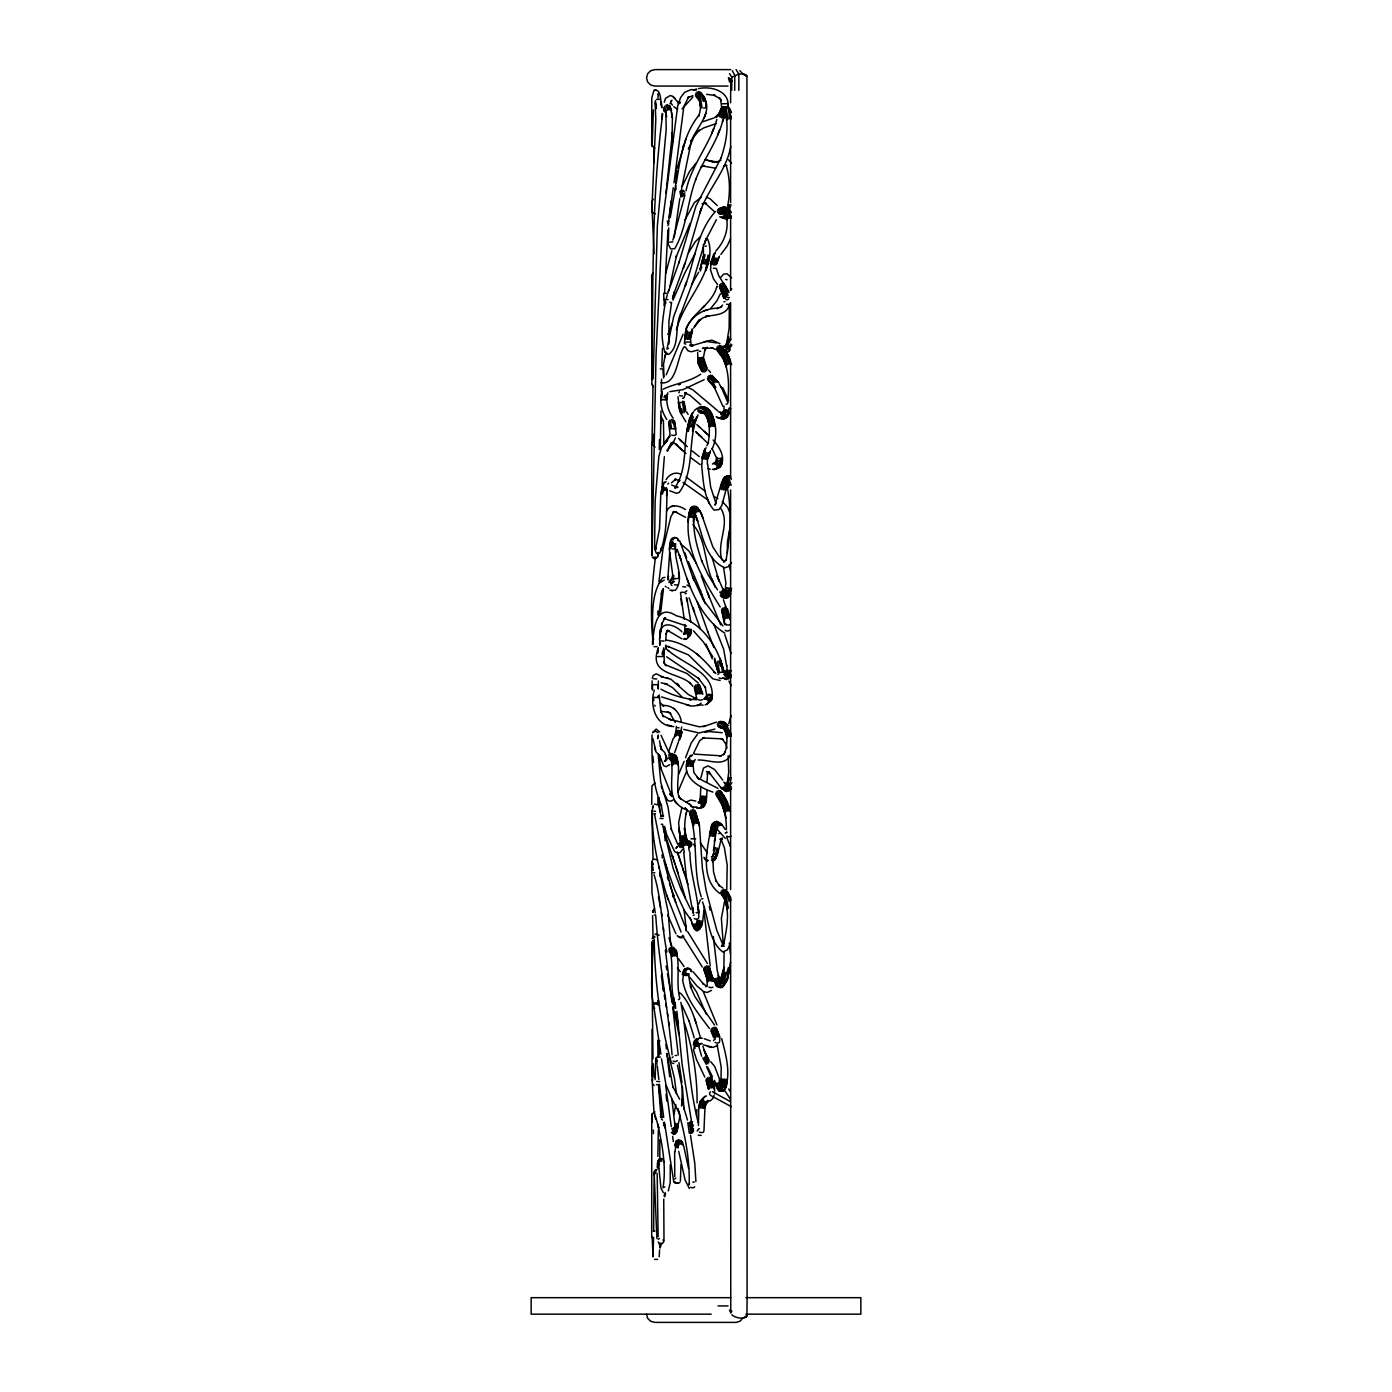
<?xml version="1.0" encoding="UTF-8"?>
<svg xmlns="http://www.w3.org/2000/svg" width="1392" height="1392" viewBox="0 0 1392 1392"><rect width="100%" height="100%" fill="white"/><g stroke="black" fill="none" stroke-linecap="round" stroke-linejoin="round"><path stroke-width="1.5" d="M651.734 804.332L651.926 785.975L655.006 782.948M651.7 1235.852L651.752 1114.87L654.832 1111.79M657.929 804.332L657.929 798.068M652.169 1113.322L652.343 1122.283M653.614 1230.928L654.118 1172.412L656.885 1238.549M657.929 614.951L657.929 611.018M695.896 1181.512L694.782 1163.242L690.502 1135.211M723.962 411.388L723.979 406.064M734.715 90.323L734.802 75.325L732.296 70.696M659.269 449.599L659.425 439.681M657.894 1156.439L658.329 1129.991M726.363 829.789C726.641 817.104 723.596 803.758 715.714 793.579M653.579 1237.366L653.022 1256.715L652.152 1236.827M657.929 1040.329L657.929 1057.363M716.828 462.214L716.88 457.359M698.401 1125.467L698.819 1106.866L699.88 1102.168L703.499 1098.845M706.962 782.269L707.641 773.447L707.24 774.335L708.598 771.568L707.519 772.49L709.398 771.62L707.936 772.021M731.705 90.323L731.844 77.204L729.53 73.724M654.797 148.231L651.7 145.081L651.787 97.788L653.962 90.48C659.251 88.322 660.347 95.926 660.73 99.458M653.909 162.812L654.205 146.108M653.022 385.306L651.978 443.961L655.075 447.058M658.138 1236.705L657.181 1173.578M729.286 407.873L727.842 413.772L725.737 414.677L721.213 413.337M653.109 379.007L657.355 225.817L666.211 129.526L665.863 111.986L664.315 107.758L663.462 109.933M659.808 1158.388L659.825 1139.543M684.29 343.302L686.552 329.347M730.765 79.257L731.844 80.945L729.53 81.971L728.503 77.848L730.765 79.257L730.609 102.817M660.974 410.901L660.313 448.781M652.152 680.862L652.135 689.144M658.329 680.966L658.312 689.057M652.117 1066.429L652.135 1080.436M663.845 442.934L663.427 420.906L660.713 416.086M696.644 698.123L694.26 687.509M707.084 790.604L706.162 802.21L704.665 805.063L700.994 805.237M662 119.381L662.122 113.378M661.304 391.865L661.565 379.285M676.164 434.217L674.65 421.985M674.772 1176.64L674.633 1151.741M686.447 931.022L684.116 909.95L674.615 889.61L666.49 867.059L660.469 844.735L654.518 814.198M710.703 268.83L710.807 264.097L713.783 256.546M651.926 383.6L651.7 275.407L653.248 272.728M722.187 457.742L720.638 463.936L716.393 465.189M686.03 930.343L686.152 925.784M726.868 671.466L727.007 665.55M652.013 554.799L656.067 354.299L662.453 222.146L677.713 105.966L680.601 97.51L684.673 92.324L691.145 89.54L696.174 90.149M677.991 396.755L679.661 410.849M727.755 108.385C731.2 91.489 711.608 85.712 698.61 88.601M661.879 366.809L662.435 348.348M715.331 464.058L719.56 462.753L721.073 458.229A3.097 0.974 -7.2 0 1 716.88 458.351M655.127 1079.653L655.771 1059.364L656.746 1061.992M729.791 118.825L727.494 103.252M652.048 734.872C651.682 758.657 651.752 783.487 661.513 805.655L661.113 804.298L663.184 816.582M658.12 737.864L658.225 734.941M659.599 1249.859L659.182 1256.732M652.03 1029.454L652.082 1076.347M719.629 1041.738L719.821 1037.023L716.828 1029.28M653.248 439.524L653.457 434.356M664.541 293.486L667.951 229.837M664.054 305.718L664.297 299.611M660.156 629.706L659.651 638.719M673.78 997.472L674.163 1007.077M675.05 1151.828L675.955 1144.189L678.078 1148.069M652.135 146.682L653.405 109.951M657.964 97.823L658.381 93.577L658.19 94.708M657.72 738.769L657.824 736.385M665.654 640.825L666.403 632.908L665.985 634.213L667.638 630.506L666.507 631.603L668.995 630.767L667.481 630.35L681.889 638.824M707.275 464.075L707.467 460.021M674.198 237.44L679.783 198.586M653.422 693.529C650.447 708.232 656.659 726.293 673.745 726.554M652.831 940.4C653.631 962.829 648.776 987.45 654.362 1008.8M666.49 399.626L666.751 394.615M657.25 1167.383L657.511 1162.633L659.495 1158.753L662.557 1158.718L664.21 1162.39M693.32 521.913L693.529 517.894M701.933 464.058L702.247 458.525L704.996 451.199M660.73 612.236L663.445 588.955M707.275 985.397L706.753 976.888L703.673 968.867M658.99 614.063L661.635 592.766M675.625 545.942C673.328 560.489 685.386 577.541 675.398 590.312L669.952 590.243M657.668 1167.801L658.364 1162.964L659.495 1164.077M696.557 1115.74L696.94 1109.372M671.118 201.092L668.369 224.182L667.69 222.285M662.174 484.207L664.349 456.715M659.182 694.991L659.025 697.479L653.666 697.409L653.735 700.628M687.961 521.948L688.309 516.606L690.815 510.725L694.173 512.674L697.218 519.668L693.773 511.299L690.415 509.194C680.758 544.081 702.595 578.045 720.151 606.947M655.893 1062.235L656.171 1057.972L657.772 1056.754M658.799 1168.114L659.042 1164.617M697.67 352.385L698.001 362.929L701.22 369.767M664.001 1241.003L663.74 1199.104M686.708 766.487L687.143 760.745L690.067 756.204M675.033 548.918L675.294 545.368M658.938 581.56L663.044 548.552L670.979 516.31L674.233 511.421L672.788 512.186L676.651 512.152L675.137 511.751L685.525 517.302M698.819 917.432C698.366 895.578 690.049 874.35 689.945 852.217M730.556 962.116L727.529 979.498L723.683 984.927L719.908 980.681L717.298 970.868L713.313 936.485M668.195 580.064L668.525 576.288M652.883 807.83L653.092 805.376M666.577 492.472L666.89 489.01M657.894 697.705L658.051 695.913M667.795 579.194L669.709 552.311M670.805 548.9L671.988 543.68L674.424 543.75M692.833 762.52L693.877 772.612L698.871 779.015L697.114 777.345M667.307 490.036C665.863 511.055 668.003 533.954 659.547 553.424L656.467 553.459L654.553 548.639L655.145 500.789L658.868 456.385L661.565 447.406L667.568 440.359L664.367 443.474M726.763 889.853L727.198 865.093L724.397 847.832L721.508 840.368M652.674 806.89C650.708 837.201 658.346 867.077 666.855 895.909M654.292 1173.265L654.536 1170.863L657.198 1169.297M668.769 227.888L668.212 244.139L670.544 248.855L674.685 248.75C686.952 227.627 687.248 201.44 696.035 178.715L695.617 179.846C703.291 159.419 717.402 141.984 722.831 120.547M681.523 1105.996L682.132 1100.028M665.933 193.297L666.455 188.268M659.443 639.955L661.983 622.972L661.583 624.434L664.941 617.822M673.867 575.522L672.545 583.335L670.561 583.022M655.893 1063.592L656.641 1060.895M713.922 847.745L716.201 830.241M669.865 286.526L676.495 255.797L676.077 257.068L690.101 223.381M672.736 575.07L670.457 582.865M685.108 634.439L685.473 631.168M681.941 1105.213L682.219 1087.587L677.452 1065.106M666.646 186.632L672.092 135.964L672.423 117.015L670.422 107.915M661.235 493.568L663.358 486.295M658.886 1055.728L659.86 1049.498M669.169 217.309L673.276 187.746M687.526 637.988L690.362 635.117L690.797 631.516M703.952 1131.035L704.961 1107.545L707.449 1100.341M662.105 393.866L661.13 399.678L665.359 399.73L666.298 395.119M662.366 494.125L664.471 487.426M686.708 766.209L687.143 762.746L690.067 759.249M657.024 1064.132L656.171 1060.791M700.524 802.314L700.976 798.677M727.181 1080.088L726.38 1086.369L723.77 1091.015L719.038 1090.928L715.558 1083.046M681.558 188.651L691.598 139.966L691.198 141.149C696.783 126.568 716.08 109.672 701.324 94.308M727.755 401.662C729.425 383.879 729.425 362.616 716.532 348.713M663.166 651.613L663.671 647.854M662.731 113.935C650.864 202.031 653.561 291.137 651.7 379.772M706.283 799.217L704.282 806.455L700.594 806.786M720.969 1082.819L721.213 1067.299L717.124 1044.713M657.824 651.334L658.346 647.593M684.707 633.238L684.986 624.416M700.837 777.919L703.482 768.106L707.936 765.844L714.583 769.48L722.744 780.042M655.319 558.035C651.908 585.754 649.751 614.272 653.248 641.99M728.138 340.901L728.712 336.899M691.424 629.532L690.78 634.039L687.944 636.44M658.19 554.851L657.668 557.078M700.106 801.253L700.82 786.393M680.392 1180.921L681.001 1164.512M664.071 649.229L664.245 663.41L663.827 662L666.124 665.741L665.011 664.645L687.022 673.519L698.14 682.915M674.024 182.857L683.803 106.662L688.779 96.657L687.665 97.701L692.903 95.665M703.047 261.592L703.639 257.764M721.143 1083.759L721.839 1079.131M708.946 258.373C703.952 284.42 683.246 303.943 676.425 329.643M657.929 648.933C648.863 675.503 677.921 671.918 690.641 683.542L689.545 682.515L692.972 686.308M692.52 430.111L693.373 424.56M727.181 1079.513L724.832 1087.204L723.005 1086.456L719.647 1079.374M687.196 429.554L689.336 419.183L692.433 412.832M675.677 736.42L676.355 726.38M704.387 906.853L702.577 922.235L701.516 926.672L700.089 927.577L697.305 921.382M680.166 1115.062L676.808 1131.418L674.981 1125.797L671.866 1098.914L665.968 1084.716L661.496 1058.86M653.84 692.242L654.17 690.154M690.101 338.012L690.658 334.654M670.248 217.57L675.433 187.99M681.732 732.279L679.766 739.709M714.844 834.956L715.801 829.267M727.738 784.357L728.677 778.667M723.649 972.208L724.292 968.293M722.97 1078.991L720.865 1085.638M663.671 650.569L663.01 656.519L657.65 656.589M701.22 796.137L699.149 803.027M726.05 1079.218L723.77 1086.004L721.943 1085.499L719.09 1080.157M684.777 337.543C685.316 319.638 701.603 307.736 718.516 308.258L717.071 308.624L721.595 306.553L720.534 307.51L722.57 305.109M691.163 760.415L688.257 763.634L687.839 766.07L692.068 766.07L695.217 759.493M729.617 968.919L727.129 980.438L723.301 986.441L721.265 985.362L718.046 977.149M709.555 834.295L712.06 824.029L713.974 822.689L718.063 826.883M676.756 170.259L675.329 190.53M692.52 431.398L694.556 422.281L697.601 416.225M706.562 796.537L704.282 803.567L700.594 803.706M675.259 1145.338L675.955 1141.283L678.565 1140.031L681.106 1140.761L682.237 1144.328M724.519 1079.026L722.326 1085.429L723.77 1086.004M676.321 182.926C680.166 159.28 683.402 134.363 698.958 115.171L698.54 116.336C701.342 109.376 701.481 99.98 695.408 94.691M703.917 254.945L700.298 268.604M657.824 653.266L658.346 650.325M675.799 1104.587L674.041 1114.418M709.259 255.449L705.5 269.422M687.196 430.841L689.336 421.567L692.433 415.686M678.217 1126.372L676.408 1132.966L674.563 1126.928M727.337 783.4L728.712 772.195L728.155 755.682M691.006 629.323L690.362 632.838L687.526 634.891M688.327 431.433L690.432 422.576L693.529 416.852M705.048 254.701L702.89 263.941M708.128 254.997L705.918 264.428M653.474 638.563L653.144 640.337L653.561 638.824M675.973 731.339L674.111 737.847M706.249 699.619L707.066 695.2M682.724 974.243L684.603 969.163L688.953 968.345L690.554 969.267M724.292 967.353L720.256 981.047M662.035 654.188L662.54 651.508M714.844 836.122L717.158 827.509M729.617 967.979L727.129 978.385L723.301 983.378L721.265 982.439L718.046 975.305M704.561 1106.936L705.483 1101.925M690.937 766L694.138 760.554M702.351 795.963L701.62 799.774L698.436 802.958M709.555 835.461L712.06 826.691L713.974 825.787L725.267 838.384M654.292 1175.231L654.536 1173.943M705.431 796.189L703.186 802.401L699.515 802.61M728.486 967.51L724.258 980.786L722.239 982.195L720.203 981.499M707.884 456.298L708.545 452.922M682.132 731.774L680.166 738.299M713.731 836.418L716.08 828.31M728.677 777.78L726.206 785.801M671.605 302.342L668.926 321.187L668.995 343.928M688.657 513.613L690.815 507.715L692.503 507.784L695.756 513.23M703.882 795.98L701.707 801.862L698.036 802.244M710.668 836.035L713.139 827.84L715.036 826.935L717.106 827.962M690.415 1124.649L691.319 1120.09M665.48 301.838C662.731 318.229 659.791 335.855 664.871 352.037L668.525 354.438C680.497 346.156 674.163 325.885 680.879 313.618L680.479 314.853L692.624 282.698L703.256 247.393M712.199 836.383L714.618 828.431L716.497 827.37M699.236 1106.344L700.28 1101.089L703.9 1097.331M712.408 695.548L711.399 700.472L707.658 703.43M660.678 423.551L661.826 420.314L660.713 421.445M702.247 457.411L704.996 448.555M691.928 1124.579L692.537 1121.587M664.61 357.379L665.306 354.89L663.497 364.373L664.001 376.571M690.101 339.109L692.172 331.331M729.512 530.439L727.424 541.697L727.32 553.268M678.217 1124.458L676.408 1129.869L674.563 1124.753M677.051 168.536L685.978 138.939M684.777 338.639L686.952 330.67M652.309 678.461L653.248 675.398L656.258 673.832L663.392 677.278L661.113 676.669L670.892 679.209L688.361 694.521L695.13 698.071M694.66 513.648C691.894 529.917 696.887 546.36 701.968 561.707L701.568 560.576L708.11 574.826L717.524 589.877M729.808 777.589L727.268 784.966M665.602 273.685L671.901 250.682M662.105 391.03L661.13 399.608L662.261 399.591M702.16 922.913L699.689 929.125L696.905 922.565M724.919 592.487L725.911 582.813L723.544 567.501M677.086 1123.657L676.268 1127.485L675.294 1128.738L673.78 1128.303M716.114 263.662L716.845 260.356M707.971 458.594L710.529 450.712M731.339 777.641L730.348 782.2L728.729 784.844L726.624 785.471M674.737 1126.998L675.555 1123.24M694.782 1044.052L695.774 1039.493L699.341 1038.241M674.842 1145.912L675.555 1142.71L677.66 1146.921M662.853 486.139L664.471 482.084M684.151 397.329L685.891 392.648L684.794 393.675L686.291 392.735L684.794 393.118L689.875 395.224L700.715 404.741M667.829 392.753C665.185 401.644 668.038 410.866 673.171 418.244M688.97 339.404L691.076 332.114M710.807 263.071L713.783 253.953M695.652 431.624L708.058 443.509C710.146 433.173 711.382 411.127 697.514 409.77M686.43 633.76L689.249 631.846L689.875 629.132L685.647 629.132L683.872 634.195M685.891 339.143L688.048 331.731M701.829 457.916L704.596 449.825M730.765 146.386C726.38 171.268 707.223 189.625 699.689 213.272L701.568 208.121L699.689 213.272M683.437 633.743L686.221 631.463L686.778 629.027M705.848 698.332L706.649 694.852L705.135 686.656L705.535 687.752L698.245 677.921M687.439 339.422L689.562 332.253M718.307 850.39L715.384 859.49L713.417 860.743L711.382 860.03M661.705 392.422C659.251 401.644 661.583 411.649 666.82 419.497M661.722 486.904L663.358 483.215M693.634 517.163L694.556 513.352M716.532 264.236L719.299 256.18M652.709 911.83L654.501 908.158M724.64 901.163L721.369 918.372L723.214 943.602M704.561 1108.084L705.483 1104.221L708.98 1100.637M668.491 752.202L673.241 738.439M674.598 752.741L678.496 741.692M707.554 459.116L710.129 451.965M682.324 974.574L683.089 971.442L686.065 972.121M684.864 195.211L672.893 240.172M665.167 1194.649L664.645 1196.755L663.984 1195.658M667.429 394.145L666.49 399.695L665.359 399.73M710.39 263.54L715.401 252.265M693.773 423.011L694.556 419.914M688.327 629.027L687.735 631.342L684.934 633.325M699.236 1107.493L700.28 1103.386L703.9 1100.376M725.841 488.018L726.746 484.52M718.307 848.789L715.384 856.706L711.382 856.985M693.651 1044.313L694.678 1040.381L698.262 1039.389M722.413 977.671L723.318 974.174M727.129 208.8C730.104 195.037 730.469 180.142 726.467 166.57M725.319 591.443L726.259 587.859M675.833 552.902L676.773 549.353M713.348 850.599L714.148 847.537M720.604 487.096L723.77 477.839L725.702 477.526L728.468 486.313M651.717 145.151L652.135 143.602M727.598 483.877L721.822 505.557L718.916 509.594L714.026 510.116C703.308 497.953 703.273 479.509 701.516 464.075M717.193 848.024L715.94 852.687L712.356 856.498M653.022 1256.715L653.422 1255.166M653.092 643.017L652.674 644.548C653.561 630.524 655.336 602.162 676.321 615.769C701.916 621.772 719.142 647.993 723.753 672.353L718.394 672.353L714.67 660.574M715.679 847.571L712.826 854.966M702.16 921.469L701.098 925.367L699.689 926.045L696.905 920.321M660.904 1245.196L660.086 1247.998L659.704 1246.153M652.361 209.183L652.239 212.228L654.919 213.759M652.778 732.401L656.171 729.095L659.617 732.035M672.493 298.584L674.441 291.902L673.032 296.426M726.433 344.938L729.13 328.286L729.373 304.97M692.503 517.511L694.886 512.082M678.652 735.707L680.601 730.748L677.521 730.522L675.625 735.481M652.326 554.12L651.908 555.617L651.717 443.926L653.3 440.081M706.44 459.395L709.05 452.783M731.583 588.398L730.452 592.487L728.538 593.827L726.38 593.044L722.274 587.702L717.071 575.731L719.09 581.09L711.938 557.044M703.43 1108.38L704.387 1104.9L707.902 1101.698M666.385 298.097L667.325 294.652M666.437 495.569L667.22 492.768M703.36 459.047L706.075 452.348M725.841 489.653L727.198 484.834M686.065 190.669C691.354 164.813 709.972 144.681 716.863 119.416M716.114 264.689L718.898 257.416M661.217 594.21L662.192 590.8M720.151 417.548L724.675 418.818L726.763 417.252L728.138 412.38M728.816 723.562L731.078 715.558M697.984 920.408L697.009 923.87L698.506 923.749L699.515 920.408M689.44 517.18L691.894 511.891L695.269 513.578M700.367 1108.032L701.394 1104.413L704.978 1101.559M727.529 207.947L728.399 204.937M720.604 488.731L723.77 480.605L725.702 480.536L728.468 487.531M704.891 459.377L707.571 452.922M651.7 1115.009L652.169 1116.401M724.745 490.071L726.102 485.356M704.404 263.906L705.692 259.521M690.971 517.528L691.946 514.205L695.078 512.273M701.899 1108.363L702.89 1104.97L706.44 1102.029M721.717 489.532L724.832 481.789L726.746 481.562M701.046 920.791L700.002 924.305L698.61 924.932L697.131 923.227M723.231 490.019L726.293 482.38L728.19 481.858M728.138 339.491L724.988 346.921M679.052 730.487L677.138 735.22M714.218 841.603L715.14 838.436M692.242 1132.67L689.475 1133.262L692.242 1132.67L693.46 1128.599M692.259 426.996L696.522 417.148M690.919 332.984L692.172 328.825M664.088 397.66L664.767 395.415M668.334 1190.926L670.231 1182.539L670.248 1164.791M728.19 208.922L729.512 204.624M724.432 972.295L721.334 980.264L719.351 982.056M690.745 427.048L693.407 419.914M667.742 293.364L679.296 261.661L678.896 262.879L695.948 206.068L721.195 157.696L720.795 158.688C725.876 143.585 729.773 126.376 724.466 110.873L722.518 109.568L716.41 117.45M724.606 592.47L727.39 587.685M668.351 291.433L668.752 290.11M674.441 291.902L674.041 293.225L686.204 259.782L700.089 212.141M725.945 972.347L722.796 980.177L720.795 981.725L718.742 981.273M670.7 579.229L668.926 582.448M729.686 208.957L731.026 204.694M692.59 330.13L690.519 338.587L691.215 346.19L690.815 344.903M665.933 490.367L666.646 488.087M730.452 587.998L729.373 591.443L727.477 592.644L723.196 589.964M711.66 827.909L713.139 823.229L715.036 821.593L719.142 825.717M711.921 264.602L714.879 257.677M661.461 628.784L660.26 632.542C661.896 619.579 676.234 625.687 681.923 631.829M729.251 339.161L727.912 343.354L723.84 347.13M712.408 694.939L711.399 698.018L707.658 700.35M678.931 392.892L679.331 391.657M675.398 437.906L672.823 443.404L666.872 450.573M689.527 1183.548L689.127 1184.801C690.067 1159.24 684.69 1133.314 677.852 1108.711L679.487 1113.478L671.831 1098.862M686.587 281.897L685.229 285.795C694.782 260.948 696.887 231.855 715.488 211.445M729.251 412.119L727.842 416.452L725.737 417.739L721.213 416.365M725.841 673.624L726.868 670.492M664.245 102.208L665.55 98.258L670.335 95.491L673.015 96.518L679.018 103.46L680.497 102.26L679.4 103.304M665.585 1193.623L665.063 1195.223L664.402 1194.145M730.783 339.23L727.494 345.86L722.97 346.26M723.875 591.757L727.894 590.834L728.921 587.737M664.384 490.558L666.002 487.844M682.793 147.152L683.194 145.934M688.849 147.883L688.431 149.083L694.225 136.399L699.323 130.187L698.227 131.196L703.9 127.838L716.393 123.523M661.774 592.261L663.01 588.903M693.251 1044.783L694.277 1041.721L697.862 1040.938M683.315 268.395L684.968 263.558M722.378 414.172L723.544 410.762M704.143 118.407L705.935 113.152M722.048 107.027L718.916 113.709L714.618 117.798M700.298 271.005L701.794 266.655M663.88 108.663L664.732 106.244L666.664 116.876M699.898 269.735L703.517 255.362L703.308 244.888M704.683 243.026L706.179 238.832L704.282 244.105L706.179 238.832M681.906 807.482L678.635 822.481L680.183 839.15M669.97 103.895L671.866 100.276L670.753 101.39M664.906 356.317L666.472 352.246M667.534 451.269L671.275 442.552M714.009 1095.469L712.895 1098.549L709.937 1101.037M685.647 284.612L673.676 316.68L666.942 349.148L668.525 348.261M705.901 270.674C709.642 260.756 711.956 249.151 707.623 239.059M685.543 757.753L691.25 742.928L697.444 734.297M687.126 810.736L685.873 814.076L686.291 812.963C684.151 823.142 683.524 834.922 688.918 844.196L692.102 844.144M713.626 128.551L711.973 132.936L712.373 131.875M717.541 135.076L719.612 129.665M729.599 303.421C727.825 315.549 714.548 314.592 705.553 316.558L709.067 315.671L703.047 317.811L697.496 322.022L700.367 319.325L693.634 328.112M676.39 1147.112L677.069 1145.32L675.955 1144.189M660.086 1244.9L660.487 1243.856M724.501 116.145L722.431 121.556L725.911 113.587M730.556 238.641L727.163 246.036L720.882 254.475M716.584 287.274L716.967 286.247C712.286 304.222 693.286 311.999 686.03 328.495M693.529 753.368L699.706 740.631L704.213 737.569L702.751 737.934L722.222 738.856L720.795 738.508L723.092 739.57L722.03 738.595L726.015 744.233L725.615 743.241L727.024 748.078M721.891 109.985L723.161 106.766L724.693 106.819M674.737 1132.027L673.78 1134.48L671.257 1132.409M705.779 239.929L716.393 219.692M677.8 792.257L686.674 771.22M672.301 323.57L667.864 334.515M720.83 982.265L721.961 979.429M729.669 411.597L728.225 415.181L726.119 416.225L721.595 414.816M675.016 543.872L674.18 545.96L671.101 545.664M684.168 761.354L678.739 774.022M708.058 443.491L708.458 442.499L706.84 445.788M678.652 740.666L679.835 737.76M715.94 856.306L712.356 861.839M729.669 945.307L727.407 949.831L722.813 951.971C708.284 941.044 708.824 918.146 702.49 901.981M725.441 982.439L722.239 987.502L720.203 986.545L716.95 978.019M667.969 225.713L668.699 223.903M715.175 464.51L716.462 457.898L712.078 448.398M723.683 479.822L724.832 477.004L728.19 475.803L730.678 477.108M698.593 904.191L700.333 899.928M677.921 1147.408L678.565 1145.825L677.069 1145.32L678.078 1145.981M684.22 346.66C676.703 356.752 677.347 385.619 660.835 382.678M725.041 673.885L727.981 670.283M699.845 1043.774L698.975 1045.827L694.782 1045.81L694.956 1048.472M652.465 644.235C653.631 622.398 648.863 596.489 662.609 577.75L665.045 577.349M719.873 982.3L723.892 967.771L724.101 951.693M706.579 699.184L710.32 696.94L711.277 694.643L708.197 694.434L703.656 699.097M663.88 111.273L664.732 109.289L665.602 109.898M731.044 670.648L729.843 673.45L725.789 672.406M671.901 1128.251L673.78 1134.48L676.268 1131.835M664.019 443.317L669.308 436.096M713.104 257.172L714.879 253.187M704.439 451.426L706.075 447.737M664.993 112.317L665.846 110.438M672.649 546.064L673.502 544.168L675.938 544.098M720.221 658.364L724.171 672.353L728.381 672.841L729.512 670.335M693.46 1125.067L692.242 1127.729L690.971 1127.694L690.484 1121.917M720.43 293.764L716.723 301.072L710.755 308.363M711.973 449.216C717.715 437.401 717.071 421.48 709.294 410.797M720.673 111.952L723.962 106.993L725.928 108.245L728.26 119.051M684.881 220.11L694.33 202.675L701.029 197.386M674.511 736.455L677.521 730.522M664.645 1193.675L665.167 1192.526M683.089 334.254L666.229 374.831M690.362 635.117L686.43 639.102M709.729 694.451L705.118 698.732M718.968 113.935L722.9 108.054L724.867 109.429L727.129 119.416M691.946 509.368L693.39 506.375L695.078 506.149L698.366 511.595M682.167 186.319L689.597 171.355L695.774 163.369M678.061 844.683L680.758 841.307L683.054 847.415M679.766 736.838L681.697 727.059M670.196 794.066L671.362 791.77M672.962 300.15L684.951 272.693L695.321 253.17M678.478 846.092L681.175 842.839L683.472 848.285M681.088 847.711L682.393 845.188M698.697 272.188L691.963 283.829M679.574 847.206L682.271 843.952M723.022 117.85L724.832 114.388M690.432 509.489L691.894 506.688L693.581 506.618L696.853 512.152M717.82 258.181L715.001 264.95L713.47 264.915L716.341 258.268M715.558 463.188L716.828 460.804L720.986 460.909M718.968 116.232L722.9 111.116L724.867 112.195L727.129 120.112M701.394 1100.411L704.978 1096.252M721.543 117.885L725.389 112.787M720.047 117.293L723.962 112.3L727.424 115.762M668.699 221.311L667.969 222.633L667.29 221.067M718.533 115.014L721.63 107.549L720.708 99.493L721.108 100.572L719.229 97.823L720.29 98.693L713.644 95.091L715.105 95.439L706.544 94.325M670.579 753.124L668.525 755.056M691.894 414.746L693.529 411.91M688.535 252.578L695.165 241.877L699.898 237.075M698.001 414.851C687.039 439.089 695.565 470.044 679.174 492.524L676.321 493.273L669.796 490.784M687.561 974.661L685.978 973.721L683.855 975.287L686.952 975.461L688.953 973.704M720.151 412.293L724.675 413.494L728.138 410.414L725.075 409.996L721.804 413.372M671.101 755.351L672.11 753.594M723.997 117.241L725.945 113.9M666.524 758.292L664.471 761.389L666.142 760.519M692.033 414.224C681.558 435.052 688.501 460.317 678.461 481.719L678.861 480.518L675.05 488.209L677.66 486.782L674.807 487.513L676.147 487.13M731.861 782.739L730.174 785.436L728.068 785.871L723.736 782.113M730.435 755.021C724.049 767.549 708.824 759.51 698.123 760.015M697.862 1046.088L700.402 1043.6L702.281 1043.548M688.257 763.634L689.788 764.104L692.642 760.885M724.379 115.936L726.346 112.839M677.208 846.371L675.938 848.354L677.034 847.276M730.765 1312.743L731.844 1311.055L729.53 1310.029L730.765 1312.743L730.609 902.051M745.851 1317.25L746.93 1315.579L747.086 1301.677L746.93 76.421A8.248 3.671 -12.5 0 0 745.851 74.75L742.632 73.724L746.93 76.421L742.893 73.898L738.839 74.107L731.844 77.204M731.583 562.594L728.538 566.579L724.867 567.797C704.596 559.045 702.299 532.875 695.356 514.553M706.283 347.965L705.187 348.905L707.119 347.252L704.578 350.558L704.978 349.357L703.447 357.587L707.153 368.984M694.782 1045.81L695.774 1044.296L699.341 1043.6M666.733 511.021C670.3 503.295 679.818 505.644 685.386 509.542M682.445 849.642L680.062 852.67L677.243 853.018L674.633 851.573L666.681 834.591L664.489 826.396M726.607 410.048L723.248 413.024L718.69 411.98M694.364 326.528L699.41 319.586M671.396 482.885L676.094 479.039L674.581 479.44L680.009 480.501M666.107 479.683C668.769 474.794 674.737 471.575 680.131 473.906M698.506 928.725L697.131 930.709L695.635 930.326L692.764 923.975M717.941 460.456L712.426 464.041M729.373 595.341L727.477 597.934L725.319 597.238L721.195 591.391M731.966 344.972L730 347.652L725.476 347.635M685.403 975.479L687.474 974.122L689.057 974.974M696.313 1046.088L700.802 1043.983M730.887 343.963L728.956 346.451L724.414 346.591M715.801 250.96C725.51 240.764 730.852 224.495 724.084 211.41L721.891 209.861L717.298 211.062M720.482 277.704L723.562 274.12L727.094 273.772L731.513 277.861M719.473 460.491L713.87 463.64M704.561 699.236L708.197 694.434M694.277 924.062L697.131 930.709L700.002 928.603M730.4 290.493L731.74 288.927M666.455 441.438L669.691 436.131L669.291 437.384L670.004 433.73L668.56 422.437M659.112 583.178L664.245 580.046M730.452 594.732L728.538 596.89L726.38 596.037L722.274 590.26M669.656 446.658L668.682 447.737L671.744 444.64M662.992 389.238C674.702 383.566 689.092 382.121 700.698 374.17M741.884 1319.164L739.865 1321.304L736.072 1322.4L654.849 1322.4L650.725 1321.304L647.663 1318.276L646.549 1314.152M717.872 115.101L719.995 112.874M667.76 484.12L668.647 483.215M660.748 613.576L658.851 615.438M656.467 548.152L655.388 549.944L659.53 528.821L660.835 492.855L662.94 484.747M654.692 1003.127L653.231 1004.589L656.224 1002.727L659.651 1005.755M653.527 441.299L651.978 443.961L651.769 442.743L653.3 445.423M652.639 732.697L655.319 731.148L657.998 732.697M653.266 199.213L651.734 201.875L651.821 210.697L655.823 119.207L655.058 102.034M691.006 756.43L692.642 754.795M669.761 764.573L666.142 766.696L663.671 765.722L659.721 756.134L660.887 760.171M665.115 482.537L666.002 481.667M685.003 840.977L686.36 839.672L687.683 841.325L688.762 845.797M689.51 756.656L691.163 755.143M683.907 839.828L685.264 838.558L687.648 845.257M680.531 197.02L681.941 195.733M701.707 308.589L704.752 305.822L703.673 306.797M694.19 410.744L697.096 408.187M717.715 1045.288L713.139 1047.393L703.291 1044.87M673.502 538.356L674.668 537.312L675.938 538.025M730.852 593.688L728.921 595.393L726.763 594.506L722.674 588.92M711.503 990.391L707.066 992.496L703.586 991.574L696.748 985.797L689.771 977.306M682.063 108.889L692.851 97.127M683.437 195.419L682.028 196.62L680.775 195.698L679.94 191.452M701.098 703.117L698.279 705.483L691.424 706.057L661.531 696.922M718.098 467.729L713.87 469.817M673.31 542.671L670.874 542.549L669.674 548.918L670.874 539.644L673.154 537.73L674.424 538.478M684.551 194.393L683.141 195.506L681.871 194.549L681.053 190.756M689.666 757.7L688.013 758.988C680.305 776.806 698.923 787.454 712.913 792.083M720.743 414.451L725.075 409.996M684.951 192.931L683.542 193.958L682.289 193.088L681.471 189.938M684.603 969.163L687.474 967.945L689.057 968.936M680.897 839.602L682.271 838.61L684.586 845.64M683.437 190.269L680.775 190.704M684.551 191.417L681.871 191.678M673.189 800.017L670.526 801.218L667.899 800.644L662.888 791.613M686.012 802.088L690.832 800.087L695.843 801.044M663.827 618.935L665.48 618.1L663.949 618.5L686.569 626.017M742.632 1318.276L746.93 1315.579A8.248 3.671 12.5 0 1 740.944 1318.137A8.248 3.671 12.5 0 1 731.844 1314.796M701.707 807.621L698.036 808.404M704.491 1097.122L706.44 1095.922M679.783 840.594L681.175 839.759L682.445 841.916L684.22 852.148M720.203 208.348L724.762 206.677L726.989 208.139L729.913 218.283M697.131 924.549L698.506 923.749M721.648 214.055L726.206 212.384M718.742 208.609L723.335 207.147L725.528 208.748L728.381 218.561M700.576 167.266L704.439 165.648L702.96 166.048L715.592 168.223M703.186 807.395L699.515 807.952M720.203 214.316L724.762 212.837M717.68 209.6L722.274 208.295L724.466 209.931L727.25 219.014M687.143 760.745L688.257 760.171M726.711 352.524L728.956 351.393M718.742 213.776L723.335 212.471L725.528 213.655M704.178 341.823L711.904 340.153L719.925 343.685M688.988 847.519L690.606 846.719M717.68 212.593L722.274 211.375L724.466 212.767L727.25 219.884M705.118 704.891L707.101 703.917M720.934 160.254L716.375 162.151L717.837 161.785L711.225 161.298L714.844 162.203M683.437 639.085L684.968 638.354M685.978 839.759L687.422 841.655L689.11 840.977M691.702 845.657L688.518 845.727M713.487 118.076L702.943 121.696M690.606 841.447L687.422 841.655M702.038 203.65L706.51 203.423L705.048 203.075L714.253 211.462M706.579 704.509L710.32 701.203L708.824 701.272M674.006 755.56L676.338 755.873L677.974 764.26M684.934 639.52L686.465 638.858M691.702 842.612L688.518 842.699L687.091 840.646L684.412 828.083M683.507 970.085L686.465 970.589M725.928 108.245L728.834 107.776L731.339 118.772M730 350.488L727.772 351.428L723.214 349.253M672.893 754.412L675.242 754.864L676.843 763.999M714.879 729.112L699.115 732.975L683.629 729.408M723.823 165.718L726.972 165.491L725.545 165.23M698.192 349.984L691.337 351.758L688.17 350.941L685.195 346.904M708.058 701.899L711.799 699.306C716.341 672.823 684.777 664.854 668.595 650.777M726.032 404.237L727.459 403.75M730.4 349.131L725.858 349.148M677.974 1183.078L674.946 1183.287M731.235 789.386L729.112 790.064L724.797 785.714M722.813 945.794L721.369 946.264L723.44 945.377L722.378 946.264L724.101 943.132L723.701 944.124C726.972 927.646 731.409 907.114 720.76 892.603M665.846 105.166L669.761 105.74L670.474 110.038M716.41 722.152L703.552 726.554L705.031 726.189L699.115 726.798L677.713 721.387M693.407 89.923L696.731 89.001M690.641 806.368L694.695 807.238M725.267 833.025L726.694 832.59M669.848 759.649L672.197 760.136L673.189 762.346M731.305 675.938L729.338 676.512L725.197 671.692M724.867 561.602L723.422 562.02L726.45 559.306L726.05 560.35C730.522 533.936 732.436 504.983 725.319 479.057L723.388 479.161L721.613 482.711L714.931 505.157L715.471 504.339M662 1243.856L658.921 1243.943M664.837 1186.854L663.027 1187.759C666.455 1166.618 662.296 1144.868 657.668 1124.162L658.764 1127.955L657.668 1124.162M695.965 508.045L697.636 507.575L700.959 512.482L712.843 546.917L718.637 555.791L724.014 561.185M656.589 99.354L659.669 99.319M705.587 986.719L707.066 986.319M719.803 1089.449L717.976 1089.971L714.461 1082.471M668.334 756.952L670.683 757.683C675.729 778.076 662.627 800.974 687.735 810.44L685.021 807.882L688.274 811.414M668.734 758.501L671.083 759.127L672.632 765.461M654.518 804.037L658.729 805.168L661.148 816.686M654.223 90.41L655.771 89.993M654.362 1003.441L658.573 1004.572M655.006 934.015L659.216 935.146M653.266 936.712L654.814 936.311M657.772 1041.407L659.947 1040.885M657.65 1259.395L654.553 1259.395M657.094 646.636L653.996 646.671M705.031 732.349L708.528 731.426M659.425 1084.699L656.328 1084.664M707.606 309.877L704.091 310.764M671.275 506.427L674.041 505.714M703.917 347.983L702.455 348.365L712.843 348.017L711.399 347.652L715.784 349.531M660.574 815.99L663.636 816.043M701.185 1135.367L698.227 1135.28M690.989 838.819L695.704 838.75M701.933 407.264C711.643 405.263 712.547 419.879 713.748 426.387M668.09 299.663L663.897 299.28L663.671 293.381M720.151 680.462L712.948 678.878L688.501 654.919L668.63 646.671M701.933 412.589L703.882 412.136M694.886 506.879L696.557 506.497L699.863 511.717M656.641 557.2L653.561 557.165M660.956 689.179C671.692 695.165 684.673 699.202 696.8 699.724M700.472 406.795C710.251 405.159 710.947 419.81 712.199 426.422M656.171 1057.972L657.163 1060.652M712.426 469.4L714.601 468.93M731.635 788.081L729.495 788.516L725.197 784.27M657.302 1056.98L660.382 1057.102M700.472 412.937L704.387 412.867M680.914 592.313L685.125 592.296M685.125 593.705L686.256 593.479M716.428 1028.044L719.403 1036.57L715.21 1036.675L712.391 1027.766M698.993 407.16C708.65 405.785 709.398 420.071 710.668 426.7M730.922 674.581L728.956 674.963L724.814 670.439M723.91 207.495L728.434 208.313L731.444 218.231M699.845 685.456L702.438 693.616L698.245 693.651L695.756 684.968M653.683 678.861L656.78 678.913M718.463 833.599L719.908 833.338M701.411 898.936L702.89 898.675M726.363 103.687L722.17 103.808M698.993 412.484L702.925 412.519L706.753 416.034M686.952 975.461L688.066 975.27M697.914 408.239C707.293 407.021 708.319 420.593 709.537 427.153M731.235 786.637L729.112 786.985L724.797 782.965M697.914 411.319C705.866 409.822 708.232 420.506 709.241 426.387M659.965 818.392L663.044 818.566M719.038 1090.928L722.326 1091.224M715.331 469.4L719.56 467.573L722.1 463.014L720.638 466.72L716.393 468.286M704.161 379.685L683.02 389.621L669.761 391.639M694.417 754.116L721.334 755.839L719.908 756.204L724.449 753.838L723.388 754.708L725.302 751.715L724.901 752.776C727.842 743.902 728.973 726.833 717.245 724.449M659.756 1081.567L656.659 1081.445M695.774 1039.493L700.802 1037.806M691.337 345.581L692.816 345.982L689.649 345.199L693.094 345.373L691.598 345.755L706.492 341.405L716.48 342.937M682.776 586.676L685.804 587.024M653.248 1231.241L654.797 1231.085M716.776 466.738L721.021 465.38C725.667 456.489 719.107 446.571 713.139 440.029M724.832 477.004L728.19 475.803L731.113 485.303M728.729 790.36L730.174 790.221L728.068 791.213L723.736 786.898M724.971 624.208L726.102 624.103M730.33 624.991L726.102 624.904M726.763 417.252L723.248 419.166L718.69 418.052M686.221 631.463L689.249 631.846M687.735 635.918L689.249 635.813M729.373 408.726L730.835 408.639M677.521 585.075L674.459 584.779M701.62 371.09L698.419 363.799L697.688 357.918L701.916 357.901L702.56 363.851L705.657 371.56M654.136 915.049L655.684 914.944M726.902 672.893L728.381 672.841M689.788 764.104L691.302 764.034M700.402 1038.275L702.281 1038.206M679.54 395.711L682.602 396.007M674.737 578.55L677.834 578.533M664.106 640.999L659.878 640.964L660.069 644.618M713.383 268.204L716.045 268.36M681.593 1143.145L683.75 1146.225L688.553 1168.48M709.224 966.727L713.261 980.942L710.599 980.838L706.649 965.822M675.155 1055.484L676.703 1055.467M653.248 872.767L654.797 872.749M704.822 246.053L706.353 246.053M664.802 293.347L666.35 293.347M726.415 590.834L727.894 590.834M696.104 912.665L698.784 912.717L698.192 906.714M730.696 69.6L654.849 69.6L650.725 70.696L647.663 73.724L646.549 77.848L647.663 81.971L650.673 84.982L654.849 86.078L728.051 86.078M660.208 368.932L661.757 368.915M672.353 548.9L673.902 548.9M730.696 1297.675L531.152 1297.675L531.152 1314.152L711.19 1314.152M745.886 1297.675L860.848 1297.675L860.848 1314.152L745.886 1314.152M717.994 1305.922L728.051 1305.922M699.202 351.254L700.733 351.254M692.816 1182.069L694.364 1182.069M721.804 418.696L717.245 417.757M703.534 107.967L706.214 107.915L705.796 101.616L704.474 97.162L700.924 92.829M703.117 705.152L697.305 704.7M722.639 722.953L724.936 722.987M677.486 727.755L679.018 727.772M674.25 420.628L675.851 428.858L671.64 428.753L670.074 419.914M665.95 640.129C686.691 642.512 702.334 657.059 714.827 672.667L713.765 671.692L715.853 673.432M721.369 596.489L723.562 596.559M726.554 304.309L728.086 304.361M673.606 578.776L674.737 578.811M653.909 813.781L655.458 813.868M720.134 727.564L724.727 728.642M657.842 684.69L652.5 684.673L652.535 690.101M706.788 731.339L722.222 732.714M698.262 1042.469L694.678 1043.147L693.842 1049.081M701.916 357.361L703.047 357.431M720.134 721.387C727.598 721.213 728.886 730.696 729.686 736.298M661.217 824.221L662.766 824.342M724.205 218.544L719.629 216.839M718.69 727.146L723.283 728.399M729.53 297.557L726.868 297.47L725.945 291.206L722.257 282.976M718.69 721.787C725.998 721.822 727.355 730.991 728.155 736.577M717.628 725.998C723.77 725.911 726.328 732.801 727.024 737.882M724.606 597.742L722.431 597.499L720.273 595.202M674.807 949.953L675.955 950.092C680.531 965.596 675.746 982.491 679.783 998.273M718.289 986.197L716.236 985.954L712.826 978.054M717.628 722.918C724.606 723.022 726.259 731.548 727.024 737.012M704.961 407.926C713.156 409.126 713.539 420.21 714.862 426.613M695.478 806.942L697.357 807.169M693.338 1131.731L692.068 1131.574L691.093 1127.659M708.354 860.587L704.3 858.76M727.877 108.332L729.895 108.628L731.548 112.7M696.557 808.039L698.436 808.317M725.632 219.014L721.091 217.082M704.961 159.784L712.687 161.663L711.225 161.298M682.48 401.296L683.611 401.488M674.407 948.404L676.547 951.136L677.208 956.391M693.338 1128.877L692.068 1128.668L691.093 1125.867M725.65 279.479L727.094 279.74M720.534 839.063L721.978 839.341L719.908 839.324L722.431 838.054L720.691 840.629L721.091 839.55L717.437 854.758L715.766 858.151L713.8 859.212L711.782 858.481M693.738 1130.339L692.468 1130.095L690.902 1121.395M715.21 1038.397L711.312 1031.489M727.076 218.648L722.535 216.526M726.05 598.247L723.875 597.777L719.734 592M666.246 683.942L664.715 683.542L667.238 684.203L661.113 682.846M654.014 811.084L655.562 811.432M719.351 987.363L717.298 986.893L713.922 978.541M710.338 1040.955L704.23 1038.71M723.77 1091.015L721.943 1090.597L718.55 1082.489M667.969 646.497L669.047 646.741L667.516 646.34M706.51 197.299L710.024 198.725L717.245 205.564M670.248 952.615L671.396 952.894M673.293 947.273L675.433 950.388L676.094 956.026M671.309 719.786L672.841 720.186L669.047 719.177L677.852 721.421M679.035 992.896L680.549 993.262C691.859 1004.972 695.513 1021.85 700.298 1036.936M707.414 1046.384L710.999 1047.271M653.37 213.341L655.04 213.776M708.11 468.669L710.251 469.208M671.309 725.963L667.516 724.954M689.701 699.532L691.198 699.915L689.51 699.463M707.014 160.097L710.564 161.037M724.884 633.169C698.714 616.795 687.874 583.318 679.296 554.782L680.966 559.723L677.173 549.405M696.94 698.558L693.651 697.705L695.461 698.175M686.517 704.857L689.701 705.692M668.769 678.443L666.246 677.765M660.765 711.312L668.891 712.339L667.377 711.938L670.805 713.644L669.691 712.565L675.242 722.535M660.33 1116.767L661.879 1117.184M686.378 386.854L692.851 389.812L717.941 410.953M671.135 590.556L672.667 590.974M676.321 487.096L677.834 487.513L671.675 485.008M672.249 1063.105L673.763 1063.523M719.386 824.342L721.474 824.934M677.626 109.307L673.78 106.714M670.561 719.577L662.453 715.523L663.566 716.636L660.556 710.964L660.974 712.443L659.425 697.131M726.833 107.149L728.834 107.776M671.779 946.856L673.902 950.214L674.546 955.973M669.134 951.484L671.257 954.025M665.724 683.803L672.562 687.596L682.237 697.201M719.003 822.794L721.073 823.507L725.145 829.319M686.099 968.936L687.613 969.458M689.249 1132.375L690.745 1132.914M706.475 771.603L710.581 773.917L709.502 772.96L721.909 789.02M720.795 987.85L718.742 987.119L715.436 978.524M668.734 949.936L669.865 950.353C674.441 967.423 669.047 985.919 674.737 1002.953M670.248 947.256L672.371 950.684L673.015 956.252M724.832 1090.093L723.005 1089.397L719.647 1081.514M716.184 416.713L718.463 417.583M670.022 106.384L671.605 110.612M665.55 302.708L663.897 299.28M669.134 948.387L671.257 951.658L671.884 956.791M677.695 540.409L678.965 540.949M687.056 585.023L689.684 586.711M717.941 821.645L722.065 825.247M678.565 1140.031L680.705 1144.172M677.295 538.861L678.565 539.435M723.892 721.909L728.329 725.528M727.25 208.139L729.495 209.2L731.409 212.628M680.427 543.611L688.953 551.006L695.13 561.394M690.449 971.024L692.05 971.79M725.389 106.662L727.372 107.636M676.181 537.73L677.452 538.373M731.374 1106.692L710.529 1095.382M730.121 1101.437L712.478 1091.746M690.049 969.476L691.65 970.311M716.497 821.193L720.604 825.125M713.557 496.213L717.889 498.632M654.692 1008.487L653.909 1007.338L660.887 1054.075M666.577 656.798L699.323 678.931M725.197 791.248L720.812 787.35M708.511 500.476L683.054 482.363M722.831 888.079L718.411 884.929L719.49 885.869L715.679 880.022L716.08 881.153L713.504 871.688L712.93 860.012M672.91 541.175L670.457 541.07L669.256 548.918L673.189 578.707M719.925 893.525C698.923 878.422 707.554 846.667 711.66 825.299L713.591 824.238L717.68 828.292M677.243 935.633L678.635 936.503M672.04 538.843L673.31 539.644M706.527 986.128L702.647 983.291L703.726 984.283L693.286 971.947M675.59 756.587L676.756 757.318C681.314 770.141 675.155 784.183 679.018 797.181L678.6 795.893L681.14 799.408L680.027 798.347L690.728 805.081L689.11 803.532M686.465 973.617L683.507 972.886L682.985 978.907M677.069 1140.309L679.192 1144.676M705.344 491.306L686.047 476.951M700.037 464.563L690.902 457.777M726.624 791.648L722.274 787.489M672.962 441.925L681.245 449.181M669.883 302.099L670.84 302.743M725.041 679.226L722.883 677.765A3.097 2.245 23.8 0 1 718.951 677.869M678.339 936.677L679.731 937.634M723.596 212.384L725.841 213.933M681.349 721.856C680.044 712.182 672.214 704.474 662.296 705.535L663.845 705.953L660.452 703.082M697.775 777.989L717.959 788.359M723.979 213.811L726.224 215.429M712.878 376.414L719.003 382.974M723.596 215.325L725.841 216.995M679.853 937.007L681.245 938.034M708.876 380.816L714.983 387.254M703.9 857.333L705.918 858.829M699.219 456.541L692.172 450.956M724.258 946.177L722.187 944.611L723.248 945.481L716.845 930.465L706.144 890.654L702.368 868.26L699.376 824.516L695.443 811.919M667.377 104.8L668.943 109.916M659.756 755.543L656.015 751.924L653.005 738.769M711.799 375.388L717.924 382.174M707.797 379.79L713.905 386.454L722.935 406.377M724.327 677.956L726.467 679.627M681.349 936.52L682.741 937.616M710.338 375.074L716.445 382.069M707.414 378.311L715.384 388.733M682.463 935.372L683.855 936.485M708.876 375.596L714.983 382.661M707.797 376.78L711.921 380.799L715.784 387.428M675.955 1141.283L678.078 1145.668M679.244 103.513L677.904 102.416L679.018 103.46M705.379 859.734L707.38 861.387M665.272 586.223L666.298 587.076M696.887 97.214L698.714 98.832M672.545 753.524L674.72 757.979L675.311 763.964M693.425 630.82L703.378 641.99L712.843 656.902M678.6 438.48L682.793 442.395M685.891 453.479L680.149 448.137M722.326 501.538L727.703 507.384L729.791 512.604M686.36 842.752L687.683 843.952M698.61 426.23L709.154 435.94M693.042 924.74L694.556 926.132M704.195 431.329L707.206 434.095M699.341 435L698.262 433.991L702.09 437.523M696.383 432.303L697.479 433.295M687.3 446.658L679.957 439.715M699.55 656.206L696.679 653.544M728.503 77.848L731.844 80.945M722.344 348.07L726.641 352.75L730.487 360.371M664.871 352.037L667.012 354.038M696.818 424.56L699.706 427.24M690.206 804.576L693.442 808.056M695.791 96.187L699.289 100.468L700.872 107.549M726.537 891.941L730.696 897.405M699.845 91.802L703.378 96.413L704.683 101.216L703.151 101.216L701.881 96.292L698.366 91.489M671.031 753.942L673.189 758.431L673.763 764.173M669.917 755.09L672.075 759.371L672.632 764.573M728.416 159.749L731.566 163.09M681.662 449.564L682.759 450.608M717.976 351.097L724.24 359.084M676.877 683.333L679.279 685.63M683.89 443.456L685.351 444.848M691.424 920.582L684.011 910.037M676.947 445.075L675.833 444.031L678.67 446.728M667.916 587.65L668.926 588.625M721.943 346.643L728.26 355.03L731.618 364.634M722.204 894.986L726.241 900.172M674.563 801.34L677.017 803.723M673.85 708.267L674.963 709.346M689.371 1188.507L685.125 1180.103L678.722 1151.323M673.015 96.518L675.294 98.762M667.603 650.029L668.734 651.125L667.795 650.168M663.305 1192.613L660.991 1188.159L658.938 1168.48M716.915 350.14L723.144 358.423L726.398 367.244M672.058 796.381L669.883 794.206L672.058 796.381L660.556 767.601L660.956 769.08L659.077 756.065M720.882 345.686L727.181 354.368L730.522 364.234M653.37 386.906L651.821 384.244M670.961 584.518L671.971 585.545M657.633 860.047L653.405 858.916L651.769 862.048L651.961 892.759L655.284 912.856M652.274 863.127L651.874 861.596L653.405 864.258M710.79 1061.696L714.705 1066.463L721.648 1084.716L725.232 1088.701C731.026 1072.623 725.841 1054.631 721.7 1038.606M654.101 1085.603L652.726 1083.898M653.266 1239.472L651.717 1236.792M726.154 890.515L728.364 892.707L731.27 899.98M695.791 93.16L699.289 97.945L700.872 107.793M696.887 91.994L700.385 96.866L702.003 107.897M696.261 519.216L698.001 520.991M719.438 345.46L725.702 354.334L729.008 364.304M694.156 927.681L690.014 917.606M680.079 1140.535L682.219 1141.718L683.35 1145.077M716.915 347.2L723.144 356.021L726.398 365.591M721.143 894.029L725.145 899.597L727.285 909.307M717.976 346.016L724.24 354.943L727.494 364.791M686.761 841.203L689.162 846.667M739.865 70.696L742.893 73.898M722.97 625.965L703.447 600.23L692.607 576.619L693.982 580.481M725.093 889.558L729.217 895.839L730.643 901.424M693.425 844.178L695.182 846.127M692.851 524.384C706.927 540.253 704.056 563.76 713.122 582.187M723.649 889.331L727.72 895.856L729.112 901.494M721.143 891.089L725.145 897.457L727.285 908.628M722.204 889.888L726.241 896.448L728.399 908.263M671.135 1061.974C660.121 1022.511 654.553 980.351 654.257 939.113M708.615 370.168L710.546 372.464M694.556 929.212L691.65 923.331M680.27 971.651L677.399 968.032M689.823 981.969L696.574 992.009L706.405 1014.472M717.176 795.841L719.264 798.434M685.995 421.88L680.079 412.084L678.269 402.41M721.178 791.422L727.163 801.409L730.348 811.379M716.114 794.954L722.013 804.68L725.093 813.885M717.628 284.612L713.539 278.957L710.303 269.265M674.32 1127.468L675.294 1128.738M684.029 966.57L678.652 958.897M720.099 790.534L726.067 800.783L729.234 811.014M671.24 103.53L672.493 105.183M705.918 1056.354L707.762 1058.825M718.637 790.343L724.588 800.783L727.72 811.066M716.114 792.118L722.013 802.418L726.189 818.078M717.176 790.934L723.109 801.374L726.206 811.553M720.569 508.045C730.991 523.688 715.975 542.793 722.03 559.88M700.333 842.717L707.501 853.07M708.841 1059.747L703.882 1049.777L709.224 1061.139M714.514 1024.982L694.782 996.428L690.415 986.528L690.832 987.694L688.483 974.939M709.398 1028.462C698.401 1013.515 685.543 998.603 682.567 979.62M679.609 1099.193L672.632 1086.247L673.032 1087.57L667.046 1053.657M698.54 684.307L702.856 694.103M707.693 1067.159L712.513 1076.834M717.593 1088.544L714.061 1081.48M708.841 1062.618L705.361 1056.267M706.283 1064.358L702.769 1057.903M707.762 1063.801L704.265 1057.328M724.814 673.067L728.956 678.061L730.922 677.121L727.912 679.192L723.736 674.215M730.278 1099.054L725.302 1091.363M658.642 754.429L660.139 757.544L659.721 756.134M720.795 288.214L722.779 291.311M702.299 966.97L683.89 937.843M707.432 963.542L687.683 931.666M728.677 1089.014L730.313 1091.572M725.197 285.169L728.956 292.442M666.89 951.989C661.67 926.724 661.792 899.841 654.049 874.611M723.649 795.371L730.261 810.388M719.716 287.413L724.188 298.34M736.072 69.6L738.839 74.107L738.839 90.323M683.768 838.175L686.117 845.205M703.934 363.938L705.657 366.792M698.61 930.274L695.791 923.54M719.333 286.143L723.77 298.132M723.718 283.098L728.086 295.348M686.656 411.893L688.1 414.381M722.692 387.533L728.608 400.513M706.753 367.645L703.673 361.12M719.716 284.751L723.335 292.598L724.188 297.871M720.795 283.585L724.449 291.728L725.319 297.627M719.403 384.227L721.3 387.655M679.853 541.053L693.025 577.767M675.886 933.736L667.725 915.083M690.71 909.446L681.106 889.349L673.189 868.382L662.696 825.421M702.699 371.96L699.532 364.304L698.819 358.005M706.753 370.411L703.047 357.761M729.634 476.081L731.392 479.37M682.097 1005.494L689.284 1021.571L688.883 1020.406L694.243 1037.84M704.178 372.134L701.046 364.321L700.367 358.005M699.741 510.638L702.856 517.667M661.043 735.272L669.221 753.037M675.538 951.606L676.547 953.503M725.406 730.556L727.111 733.845M720.499 1091.154L717.054 1083.063M710.79 414.468L712.495 417.774M688.396 561.707L700.611 591.165M675.294 1134.08L673.432 1127.816M716.08 503.747L710.651 487.009L707.693 464.058M731.252 685.682L728.938 681.088M721.247 801.583L723.109 805.289M723.388 599.761L729.965 618.466M694.66 688.831L696.174 691.928M705.152 970.885L706.84 974.33M728.016 402.845L720.899 386.489M706.562 1066.568L711.608 1077.86L714.166 1088.126M710.912 1030.254L713.678 1037.701M709.624 967.962L713.678 981.169M704.074 970.102L707.919 981.725M681.053 932.048L666.437 894.604M726.572 836.853L730.435 846.701M689.858 813.937L693.668 825.961M715.349 1027.279L718.289 1036.327M704.787 1077.095L696.418 1059.416L693.425 1049.794M654.64 705.17L655.11 706.196M703.412 991.974L716.932 1024.877M711.312 1028.897L714.096 1037.162M684.916 925.871L673.136 895.961L673.537 897.283L663.775 860.308M726.746 476.325L729.582 485.704M695.043 810.596L698.975 823.838M713.87 1027.174L716.758 1036.379M689.458 812.615C698.732 839.585 692.294 869.478 701.255 896.831M708.128 965.944L712.13 980.821M713.748 624.19L723.631 649.177L726.589 665.689M720.673 624.921L707.345 592.192M712.269 658.799L706.04 644.026M704.074 967.527L707.919 981.238M698.749 684.603L701.324 693.355M694.66 686.099L697.114 694.138M705.152 966.413L709.05 980.995M693.947 809.726L697.844 823.438M689.858 811.205L693.668 824.499M715.279 587.389L711.869 578.828M697.253 684.412L699.776 693.355M689.075 597.812L700.385 628.94M692.45 809.535L696.313 823.438M690.954 810.092L694.782 823.82M714.27 659.443L717.994 672.353M713.974 647.558L707.519 631.133M714.67 658.172L718.394 672.353M724.814 634.63L731.044 653.37M671.797 945.934L668.96 937.912M728.555 291.607L718.655 275.512L716.445 268.726M723.666 806.699L724.78 809.535M714.461 1080.349L716.114 1084.525M727.163 803.654L728.294 806.56M660.817 747.417L661.235 748.896L660.33 745.677L661.931 749.766L660.817 748.67L664.697 752.428L666.611 758.483L665.446 754.447M677.486 843.656L671.014 828.518M701.255 575.783L709.311 597.464L708.911 596.368M701.742 594.262L705.309 603.728M718.69 580.029L719.09 581.09M701.359 513.683L702.438 516.589M701.62 1056.18L699.567 1049.081M703.308 598.456L703.708 599.534M700.211 590.069L702.142 595.341M697.235 601.866L699.08 606.964M727.094 610.027L728.19 613.037M707.919 632.212L698.68 605.833M707.206 498.11L709.189 503.608M705.761 1054.979L702.908 1046.314M695.948 562.612L696.348 563.743M693.46 608.965L693.059 607.834L694.504 611.941M660.991 1115.879L661.409 1117.358L660.487 1114.105L661.548 1117.411M652.204 1081.236L653.875 1110.833L658.085 1125.606M721.926 611.053L724.658 620.223M712.112 1081.532L713.122 1084.368M686.969 578.567L688.762 583.648M674.25 423.394L675.224 426.23M727.494 608.878L730.382 618.953M669.5 883.241L673.937 896.222L673.519 894.969M683.507 1106.797L687.474 1120.055M694.521 1018.422L696.296 1023.59M667.429 877.221L668.456 880.214M721.561 663.601L723.753 672.353M706.423 1081.01L708.824 1089.518M679.087 1112.278L679.487 1113.478M721.526 610.061L724.571 624.416M686.621 557.809L684.951 552.885M712.008 1078.922L714.566 1088.527L714.566 1093.938M684.185 872.836L682.567 867.964L687.874 884.372M677.365 851.921L682.985 869.182M668.96 423.794L669.935 426.735M674.946 863.858L663.549 829.823M678.113 873.515L672.284 855.593L672.684 856.863M718.202 1033.925L719.403 1037.562M681.802 865.563L679.487 858.481M675.712 866.207L676.912 869.843M677.312 871.061L685.421 898.205M706.022 1079.948L708.424 1089.118M721.926 608.896L724.971 624.66M708.406 419.305L709.311 422.089M725.998 607.312L728.851 618.222M677.956 853.748L679.087 857.228M723.022 607.904L725.789 618.622M724.519 607.312L727.32 618.292M706.423 1078.748L708.824 1088.631M673.832 1182.295L664.402 1122.126M665.533 863.927L666.907 868.382M667.429 897.736L667.847 899.058M710.512 1077.217L713.035 1087.9M660.8 103.495L661.27 105.026M684.22 405.368L685.316 408.935M666.211 757.091L666.994 759.667M661.217 786.219L662.035 788.881M709.015 1077.164L711.503 1087.935M707.519 1077.721L709.955 1088.196M674.668 898.571L675.799 902.347M684.533 1023.294C692.816 1048.959 697.288 1075.877 697.096 1102.864M728.869 808.004L729.86 811.31M678.461 1023.99L675.085 1011.688M663.827 1123.953L664.489 1126.302L663.41 1122.509M720.482 660.852L722.622 672.353M680.845 1002.31C688.205 1042.173 687.909 1083.55 698.401 1123.083M685.734 410.17L684.029 401.801M668.96 421.01L670.509 429.136M673.119 419.688L674.72 428.579M654.571 747.278L655.475 750.514M654.745 1115.705L655.649 1118.977M717.489 661.426L719.525 672.353M718.985 660.852L720.43 666.02M655.458 103.547L656.258 108.646M663.114 1239.75L663.532 1241.229M657.668 554.086L658.085 555.582L658.016 552.607M671.605 419.444L672.58 422.994M660.678 549.231L661.096 550.745L660.73 548.396M661.217 101.964L662.018 107.741M652.135 203.423L651.734 201.875L654.083 253.796M652.117 276.956L651.7 275.407L652.117 306.64M685.316 411.493L683.611 402.149M653.37 912.386L652.952 910.838L653.266 912.282M681.175 412.902L679.4 402.601L682.48 402.445L684.203 412.554M681.575 408.709L682.689 413.076M669.361 1057.868L674.407 1078.174L676.477 1093.694M728.729 614.551L729.965 619.527M709.311 906.714L710.111 910.124M658.364 1162.964L658.868 1165.087M660.8 100.433L661.6 107.062M679.018 1034.813L673.519 1008.713M689.127 1131.8L687.822 1122.631M690.971 1132.74L689.353 1122.37M660.121 1244.779L660.504 1246.449M713.47 1085.917L714.166 1088.996M660.73 747.139L659.512 740.822M691.128 1119.133L682.097 1064.097L676.895 1011.149M655.458 100.502L656.258 107.254M698.262 822.028L698.975 825.299M671.431 829.789L668.021 807.116L660.765 782.339L658.259 754.934M660.504 907.584L658.503 896.987M729.251 564.647L730.417 570.32M660.904 1115.566L658.538 1085.986M658.468 1163.921L657.946 1161.433L659.495 1158.753L659.999 1161.746M665.011 299.906L665.707 303.369M684.203 619.196L680.497 592.696M665.898 645.018L666.524 648.237M680.601 840.246L679.07 828.953M659.808 872.366L668.125 911.743L670.753 945.22M712.408 976.853L712.982 979.916M685.873 839.602L684.412 828.692M667.516 973.687L672.719 1004.137M663.271 990.617L661.357 975.601M680.74 835.635L681.715 840.942M658.364 1159.884L658.868 1162.685M713.905 422.194L714.548 425.761M730.104 730L731.218 736.246M666.124 966.013L666.803 969.841M683.82 835.322L684.76 840.577M682.289 835.687L682.915 839.272M678.983 1062.618L681.941 1082.645M666.542 1053.431L667.238 1057.346M665.828 1003.754L666.49 1007.617M665.498 646.097L666.107 649.646M661.026 1158.318L661.531 1161.328M697.688 357.605L698.175 360.493M704.021 911.012L710.216 965.944M653.283 870.418L652.013 862.1M665.063 995.437L665.567 998.516M664.645 1124.388L665.254 1128.199M666.716 105.914L667.394 110.281M661.444 912.647L661.931 915.797M667.394 1013.15L667.829 1016.038M658.834 866.45L659.129 868.33M690.867 622.067L686.743 597.986M667.464 1058.79L669.709 1076.747M677.365 761.093L677.974 765.165M671.936 1002.014L665.376 950.023M672.667 1006.868L678.252 1055.049M688.762 847.624L689.284 851.138M668.734 1022.059L669.187 1025.138M663.706 1117.358L659.356 1084.298M671.24 1126.476L665.707 1085.499M664.28 994.949L664.854 999.056M663.584 377.963L662.888 368.915M655.771 916.04C658.886 962.585 668.073 1008.452 672.075 1054.84M672.632 1136.446L673.328 1141.562M686.343 597.603L686.761 600.892M674.024 1001.718L674.389 1004.659M663.201 986.684L663.723 990.826M665.863 1044.296L666.455 1048.924M692.885 908.767L693.425 913.135M659.129 1088.387L662 1117.811M729.356 942.889L730.4 953.398M698.192 908.123L698.784 912.995M657.268 1065.837L658.834 1079.531M681.001 598.751L681.662 604.702M653.527 762.503L652.9 756.204M693.025 913.013L686.308 876.786L683.803 852.826M666.037 1094.251L666.733 1101.02M671.675 132.901L672.527 142.28M679.07 828.327L679.627 833.582M661.774 974.174L662.227 978.367M674.581 1007.93L674.024 1002.31L675.155 1002.484L675.694 1008.469M692.885 907.358L693.425 912.856M663.41 927.872L663.723 931.074M682.358 1086.578L683.994 1109.25M705.796 103.165L706.075 106.175M654.536 1170.863L654.797 1173.734M665.132 840.768L664.332 826.691M662.07 854.862L662.348 858.046M655.667 1169.732L655.928 1172.917M671.605 112.439L672.005 117.398M654.031 1077.669L653.196 1063.645M659.895 873.689L660.104 876.699M678.548 572.495L678.965 578.567M659.564 642.391L659.738 645.418M659.112 797.651L659.86 811.71M675.503 185.223L675.746 189.712M652.987 1058.72L651.7 943.95M658.955 1053.692L658.416 1039.894M698.975 1044.818L699.097 1048.124M653.022 938.121L652.587 915.745M653.387 1130.06L653.527 1133.645M653.022 858.62L651.752 810.579M658.433 1000.309L658.52 1003.267M652.1 961.333L651.769 941.949M652.483 1078.661L652.535 1081.723M657.842 684.881L657.894 688.1M657.877 1000.796L657.877 1004.746M730.609 115.31L730.609 202.727M730.609 215.203L730.609 290.145M730.609 302.621L730.609 340.083M730.609 365.069L730.609 477.456M730.609 489.949L730.609 777.171M730.609 789.664L730.609 889.558M709.833 1094.686A2.053 1.897 -59.8 0 1 710.529 1091.885M727.598 732.731A2.053 1.131 15.5 0 1 726.868 732.175M726.607 731.548A2.053 1.131 15.5 0 1 726.868 731.009M728.538 299.141A2.053 1.74 39.5 0 1 725.893 299.384M725.18 298.601A2.053 1.74 39.5 0 1 725.18 296.757M702.334 699.671A3.097 1.549 10.2 0 1 698.175 699.671M717.854 674.476A3.097 2.245 23.8 0 1 718.951 673.815M673.328 582.117A3.097 1.862 9 0 1 674.459 581.543M729.304 630.28A3.097 2.314 26.7 0 1 725.284 630.367M675.746 434.913A3.097 1.444 5.8 0 1 671.553 435.104M685.821 344.068A3.097 1.027 -5.4 0 1 684.69 343.789M685.821 342.275A3.097 1.027 -5.4 0 1 690.032 342.31M723.927 301.838A3.097 1.34 11.1 0 1 725.041 301.525M669.743 242.312A3.097 1.931 -8.6 0 1 672.806 242.034M656.537 558.192A3.097 2.993 -4.7 0 1 652.326 557.113M683.733 397.973A3.097 1.357 6.6 0 1 682.619 398.373M686.9 590.66A3.097 2.523 20.7 0 1 685.804 591.478M679.505 999.038A3.097 1.914 9.8 0 1 678.391 999.63M661.409 1119.151A3.097 2.332 6.8 0 1 662.54 1120.073M663.601 1242.273A3.097 2.575 9.6 0 1 658.259 1242.012M658.259 1239.419A3.097 2.575 9.6 0 1 659.39 1238.515M652.117 938.608A3.097 2.645 0.2 0 1 654.797 937.286M679.975 1182.208A3.097 2.627 20.1 0 1 674.72 1181.704M674.72 1179.041A3.097 2.627 20.1 0 1 675.833 1178.171M694.73 1186.819A3.097 2.523 23.4 0 1 690.623 1187.237M677.347 1060.582A3.097 2.384 14.2 0 1 673.189 1061.052M672.058 1057.642A3.097 2.384 14.2 0 1 673.189 1056.876M697.148 1131.035A3.097 2.941 74 0 1 698.227 1129.939M703.552 1131.957A3.097 1.897 14.2 0 1 699.41 1132.027M698.297 1129.208A3.097 1.897 14.2 0 1 699.41 1128.668M719.229 1042.538A3.097 1.723 14.2 0 1 715.105 1042.469M713.591 1040.694A3.097 1.723 14.2 0 1 715.105 1039.441M712.948 987.137A3.097 1.636 12.6 0 1 708.806 987.085M698.401 918.424A3.097 2.071 15.5 0 1 694.26 918.598M693.164 915.536A3.097 2.071 15.5 0 1 694.26 914.927M731.026 836.07A3.097 2.262 26.1 0 1 726.989 836.14M725.911 832.677A3.097 2.262 26.1 0 1 726.989 832.016M680.009 384.227L678.548 384.679L680.044 384.279M686.378 393.031L684.881 392.631L686.517 393.118"/></g></svg>
